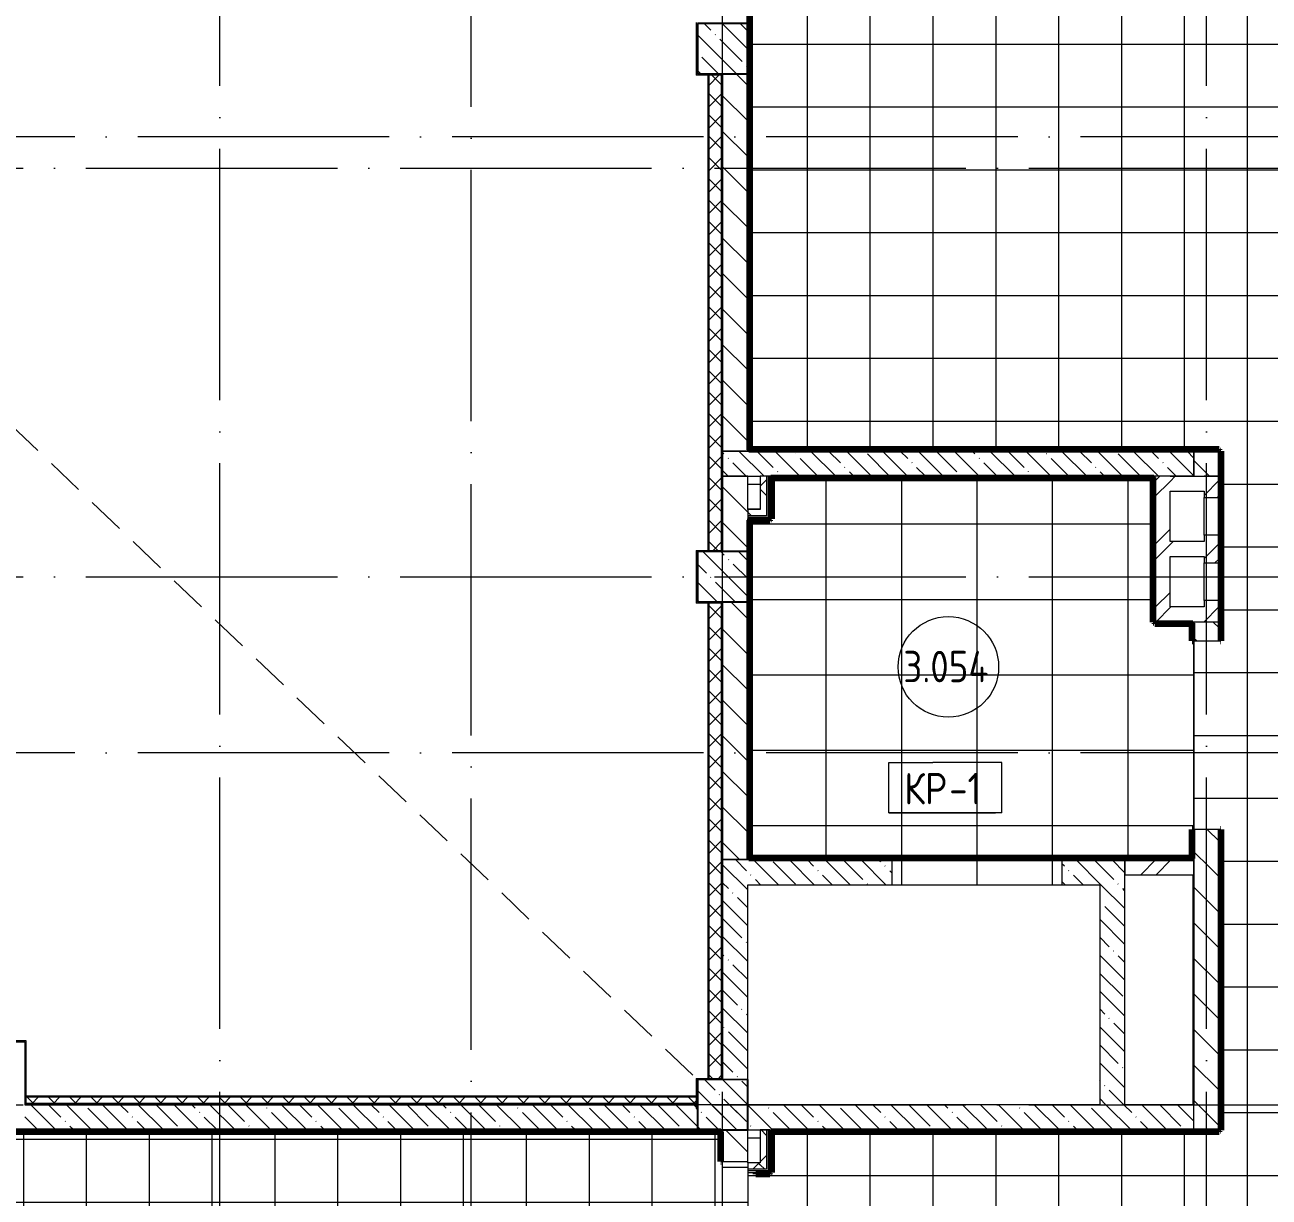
# Model space of a CAD drawing. Header units: millimetres. Extents: x 97 to 215964, y -4577 to 60645.
# Drawn here: x 189748 to 199646, y 27591 to 36915 of the extents above; entities that cross this region are included whole.
import ezdxf

# ---------------------------------------------------------------- set-up
doc = ezdxf.new("R2010")
doc.units = ezdxf.units.MM
doc.linetypes.add('ADSK_Линия сетки', pattern=[2500, 2000, -250, 0, -250])
doc.linetypes.add('ADSK_Снесено', pattern=[450, 300, -150])
for name, color, linetype, lineweight in [('A-AREA-____-IDEN', 2, 'Continuous', 20), ('A-DETL-DEMO-OTLN', 6, 'ADSK_Снесено', 9), ('A-FLOR-____-IDEN', 11, 'Continuous', 20), ('A-FLOR-____-OTLN', 192, 'Continuous', 9), ('A-FLOR-____-PATT', 8, 'Continuous', 9), ('A-GENM-____-MCUT', 13, 'Continuous', 9), ('A-GENM-____-OTLN', 13, 'Continuous', 9), ('A-WALL-____-MCUT', 113, 'Continuous', 9), ('A-WALL-____-PATT', 111, 'Continuous', 9), ('A-WALL-FNSH-MCUT', 113, 'Continuous', 9), ('I-WALL-____-OTLN', 2, 'Continuous', 9), ('S-COLS-____-MCUT', 52, 'Continuous', 9), ('S-COLS-____-OTLN', 52, 'Continuous', 9), ('S-GRID-____-OTLN', 1, 'Continuous', 9)]:
    doc.layers.add(name, color=color, linetype=linetype, lineweight=lineweight)
doc.styles.add('GOST Common', font='GOST_Common.ttf', dxfattribs={"width": 0.9, "height": 250})
pattern_1 = [(135, (0, 0), (-141.42136, -141.42136), [])]
pattern_2 = [(45, (0, 0), (-251.4472, 251.4472), []), (45, (0, 381), (-251.4472, 251.4472), [])]
pattern_3 = [(135, (0, 0), (-142.5612, -142.5612), []), (135, (142.56, 0), (-142.5612, -142.5612), [252.016, -50.403, 3.353, -47.05])]
pattern_4 = [(45, (0, 0), (-141.42136, 141.42136), []), (135, (0, 0), (-141.42136, -141.42136), [])]
pattern_5 = [(135, (58797.89, 0), (-84.85281, -84.85281), []), (225, (58797.89, 0), (84.85281, -84.85281), [])]

# ---------------------------------------------------------------- blocks, each defined once
blk = doc.blocks.new('BSC_Колонна _Прямоугольная - 400x400-V105-О_АИ_ПП_8_400_Целиком')
at = {"layer": 'S-COLS-____-OTLN', "lineweight": 5}
h = blk.add_hatch(dxfattribs=at)
h.set_pattern_fill('FP_116', color=256, style=0, pattern_type=2)
h.set_pattern_definition([(135, (-136499.98, -36725), (-142.5612, -142.5612), []), (135, (-136357.42, -36725), (-142.5612, -142.5612), [252.016, -50.403, 3.353, -47.05])])
h.paths.add_polyline_path([(-200, -200), (200, -200), (200, 200), (-200, 200)])
at = {"layer": 'S-COLS-____-MCUT', "color": 130, "lineweight": 25}
for p, q in [((200, 200), (-200, 200)), ((-200, 200), (-200, -200)), ((200, -200), (200, 200)), ((-200, -200), (200, -200))]:
    blk.add_line(p, q, dxfattribs=at)
blk = doc.blocks.new('BSC_Колонна _Прямоугольная - 400x400-V106-О_АИ_ПП_8_400_Целиком')
at = {"layer": 'S-COLS-____-OTLN', "lineweight": 5}
h = blk.add_hatch(dxfattribs=at)
h.set_pattern_fill('FP_117', color=256, style=0, pattern_type=2)
h.set_pattern_definition([(135, (-136499.98, -32525), (-142.5612, -142.5612), []), (135, (-136357.42, -32525), (-142.5612, -142.5612), [252.016, -50.403, 3.353, -47.05])])
h.paths.add_polyline_path([(200, -200), (200, 200), (-200, 200), (-200, -200), (73.6, -200)])
at = {"layer": 'S-COLS-____-MCUT', "color": 130, "lineweight": 25}
for p, q in [((200, 200), (-200, 200)), ((-200, 200), (-200, -200)), ((200, -200), (200, 200)), ((-200, -200), (200, -200))]:
    blk.add_line(p, q, dxfattribs=at)
blk = doc.blocks.new('ASML_АР_Отделка Люка - ВО Отделка люков_Грунтовка 0_Шпатлевка 0_Окраска 0_0-40365353-О_АИ_ПП_8_400_Целиком')
at = {"layer": 'A-GENM-____-MCUT', "color": 130, "lineweight": 25}
for p, q in [((150, 3), (-150, 3)), ((-150, 3), (-150, 0)), ((150, 0), (150, 3)), ((-150, 0), (150, 0))]:
    blk.add_line(p, q, dxfattribs=at)
blk = doc.blocks.new('0083_СОШ675_АР_R22_rvt-1-О_АИ_ПП_8_400_Целиком')
at = {"layer": 'A-WALL-____-PATT', "lineweight": 5}
h = blk.add_hatch(dxfattribs=at)
h.set_pattern_fill('FP_10', color=10, style=0, pattern_type=2)
h.set_pattern_definition(pattern_1)
h.paths.add_polyline_path([(136500, 33525), (136700, 33525), (136700, 36525), (136500, 36525)])
h.paths.add_polyline_path([(136500, 36925), (136700, 36925), (136700, 37555.2), (136500, 37555.2), (136500, 37252.1)])
h = blk.add_hatch(dxfattribs=at)
h.set_pattern_fill('FP_8', color=10, style=0, pattern_type=2)
h.set_pattern_definition(pattern_3)
h.paths.add_polyline_path([(139940, 33325), (140250, 33325), (140250, 33525), (136500, 33525), (136500, 33325), (139089.1, 33325)])
h = blk.add_hatch(dxfattribs=at)
h.set_pattern_fill('FP_10', color=10, style=0, pattern_type=2)
h.set_pattern_definition(pattern_1)
h.paths.add_polyline_path([(140346.9, 33325), (140450, 33325), (140450, 33525), (140250, 33525), (140250, 33325), (140330, 33325)])
h = blk.add_hatch(dxfattribs=at)
h.set_pattern_fill('FP_10', color=10, style=0, pattern_type=2)
h.set_pattern_definition(pattern_1)
h.paths.add_polyline_path([(136700, 30275), (136700, 32325), (136500, 32325), (136500, 30275)])
h.paths.add_polyline_path([(136573.6, 32725), (136700, 32725), (136700, 33325), (136500, 33325), (136500, 32725)])
h = blk.add_hatch(dxfattribs=at)
h.set_pattern_fill('FP_17', color=252, style=0, pattern_type=2)
h.set_pattern_definition(pattern_4)
h.paths.add_polyline_path([(136850, 33059.7), (136850, 33325), (136800, 33325), (136800, 33059.7)])
h = blk.add_hatch(dxfattribs=at)
h.set_pattern_fill('FP_7', color=10, style=0, pattern_type=2)
h.set_pattern_definition(pattern_2)
h.paths.add_polyline_path([(139940, 32285), (140060, 32285), (140060, 33325), (139940, 33325), (139940, 32366.9)])
h = blk.add_hatch(dxfattribs=at)
h.set_pattern_fill('FP_7', color=10, style=0, pattern_type=2)
h.set_pattern_definition(pattern_2)
h.paths.add_polyline_path([(140060, 33205), (140330, 33205), (140330, 33325), (140060, 33325)])
h = blk.add_hatch(dxfattribs=at)
h.set_pattern_fill('FP_7', color=10, style=0, pattern_type=2)
h.set_pattern_definition(pattern_2)
h.paths.add_polyline_path([(140447, 32285), (140450, 32285), (140450, 32335), (140330, 32335), (140330, 32285), (140346.9, 32285)])
h.paths.add_polyline_path([(140330, 32635), (140450, 32635), (140450, 32855), (140330, 32855), (140330, 32685)])
h.paths.add_polyline_path([(140450, 33155), (140450, 33325), (140330, 33325), (140330, 33155), (140447, 33155)])
h = blk.add_hatch(dxfattribs=at)
h.set_pattern_fill('FP_17', color=252, style=0, pattern_type=2)
h.set_pattern_definition(pattern_4)
h.paths.add_polyline_path([(136850, 33009.7), (136850, 33059.7), (136700, 33059.7), (136700, 33009.7)])
h = blk.add_hatch(dxfattribs=at)
h.set_pattern_fill('FP_7', color=10, style=0, pattern_type=2)
h.set_pattern_definition(pattern_2)
h.paths.add_polyline_path([(140330, 32685), (140330, 32805), (140060, 32805), (140060, 32685)])
h = blk.add_hatch(dxfattribs=at)
h.set_pattern_fill('FP_7', color=10, style=0, pattern_type=2)
h.set_pattern_definition(pattern_2)
h.paths.add_polyline_path([(140450, 32165), (140450, 32285), (139940, 32285), (139940, 32165), (140346.9, 32165)])
h = blk.add_hatch(dxfattribs=at)
h.set_pattern_fill('FP_10', color=10, style=0, pattern_type=2)
h.set_pattern_definition(pattern_1)
h.paths.add_polyline_path([(140450, 30215), (140450, 30515), (140250, 30515), (140250, 30215), (140346.9, 30215)])
h.paths.add_polyline_path([(140450, 32015), (140450, 32165), (140250, 32165), (140250, 32015), (140346.9, 32015)])
h = blk.add_hatch(dxfattribs=at)
h.set_pattern_fill('FP_8', color=10, style=0, pattern_type=2)
h.set_pattern_definition(pattern_3)
h.paths.add_polyline_path([(136700, 28525), (136700, 30275), (136500, 30275), (136500, 28525), (136573.6, 28525)])
h = blk.add_hatch(dxfattribs=at)
h.set_pattern_fill('FP_8', color=10, style=0, pattern_type=2)
h.set_pattern_definition(pattern_3)
h.paths.add_polyline_path([(139700, 30075), (139700, 30275), (139200, 30275), (139200, 30075), (139500, 30075)])
h.paths.add_polyline_path([(136700, 30075), (137850, 30075), (137850, 30275), (136700, 30275)])
h = blk.add_hatch(dxfattribs=at)
h.set_pattern_fill('FP_7', color=10, style=0, pattern_type=2)
h.set_pattern_definition(pattern_2)
h.paths.add_polyline_path([(140250, 30155), (140250, 30275), (139700, 30275), (139700, 30155)])
h = blk.add_hatch(dxfattribs=at)
h.set_pattern_fill('FP_10', color=10, style=0, pattern_type=2)
h.set_pattern_definition(pattern_1)
h.paths.add_polyline_path([(140250, 28125), (140450, 28125), (140450, 30215), (140250, 30215), (140250, 28325)])
h = blk.add_hatch(dxfattribs=at)
h.set_pattern_fill('FP_8', color=10, style=0, pattern_type=2)
h.set_pattern_definition(pattern_3)
h.paths.add_polyline_path([(139700, 28325), (139700, 30075), (139500, 30075), (139500, 28325)])
h = blk.add_hatch(dxfattribs=at)
h.set_pattern_fill('FP_8', color=10, style=0, pattern_type=2)
h.set_pattern_definition(pattern_3)
h.paths.add_polyline_path([(136295, 28125), (136295, 28325), (130950, 28325), (130950, 28125), (135315.8, 28125)])
h.paths.add_polyline_path([(130450, 28125), (130450, 28325), (124960, 28325), (124960, 28125), (130284.8, 28125)])
h = blk.add_hatch(dxfattribs=at)
h.set_pattern_fill('FP_8', color=10, style=0, pattern_type=2)
h.set_pattern_definition(pattern_3)
h.paths.add_polyline_path([(140250, 28125), (140250, 28325), (136295, 28325), (136295, 28125), (137831.4, 28125)])
h = blk.add_hatch(dxfattribs=at)
h.set_pattern_fill('FP_10', color=10, style=0, pattern_type=2)
h.set_pattern_definition(pattern_1)
h.paths.add_polyline_path([(136700, 18825), (136700, 19025), (136500, 19025), (136500, 18825), (136573.6, 18825)])
h.paths.add_polyline_path([(136700, 19425), (136700, 22425), (136500, 22425), (136500, 19425), (136573.6, 19425)])
h.paths.add_polyline_path([(136500, 22825), (136700, 22825), (136700, 23465), (136500, 23465)])
h.paths.add_polyline_path([(136700, 23665), (136700, 25675), (136500, 25675), (136500, 23665), (136573.6, 23665)])
h.paths.add_polyline_path([(136700, 27875), (136700, 28125), (136500, 28125), (136500, 27875), (136573.6, 27875)])
h = blk.add_hatch(dxfattribs=at)
h.set_pattern_fill('FP_17', color=252, style=0, pattern_type=2)
h.set_pattern_definition(pattern_4)
h.paths.add_polyline_path([(136850, 27812.5), (136850, 28125), (136800, 28125), (136800, 27812.5)])
h = blk.add_hatch(dxfattribs=at)
h.set_pattern_fill('FP_17', color=252, style=0, pattern_type=2)
h.set_pattern_definition(pattern_4)
h.paths.add_polyline_path([(136800, 27812.5), (136800, 27862.5), (136700, 27862.5), (136700, 27812.5)])
at = {"layer": 'S-COLS-____-OTLN', "lineweight": 5}
h = blk.add_hatch(dxfattribs=at)
h.set_pattern_fill('FP_8', color=256, style=0, pattern_type=2)
h.set_pattern_definition(pattern_3)
h.paths.add_polyline_path([(136573.6, 28125), (136700, 28125), (136700, 28525), (136300, 28525), (136300, 28125)])
at = {"layer": 'A-FLOR-____-OTLN', "color": 90}
for p, q in [((136700, 33262.5), (136800, 33262.5)), ((136800, 33062.5), (136700, 33062.5)), ((140240, 30155), (140240, 28325)), ((136700, 28062.5), (136800, 28062.5)), ((136700, 27862.5), (136700, 27875))]:
    blk.add_line(p, q, dxfattribs=at)
at = {"layer": 'A-WALL-____-MCUT', "color": 50, "lineweight": 13}
for p, q in [((136500, 36525), (136500, 33525)), ((136700, 33525), (136700, 36525)), ((136500, 33525), (136700, 33525)), ((140250, 33525), (136500, 33525)), ((136500, 33525), (136500, 33325)), ((140250, 33525), (140250, 33325)), ((140450, 33525), (140250, 33525)), ((140250, 33325), (140250, 33525)), ((140450, 33325), (140450, 33525)), ((136500, 33325), (136500, 32725)), ((136700, 33325), (136500, 33325)), ((136500, 33325), (136800, 33325)), ((136700, 33059.7), (136700, 33325)), ((136800, 33325), (136800, 33059.7)), ((136862.5, 33325), (136850, 33325)), ((136850, 33325), (136850, 33059.7)), ((136875, 33325), (136862.5, 33325)), ((136875, 33325), (139940, 33325)), ((139940, 33325), (139940, 32285)), ((140450, 33155), (140450, 33325)), ((140060, 33205), (140330, 33205)), ((140060, 32805), (140060, 33205)), ((140330, 33205), (140330, 33155)), ((136800, 33059.7), (136700, 33059.7)), ((136850, 33059.7), (136850, 33009.7)), ((140330, 33155), (140447, 33155)), ((136850, 33009.7), (136700, 33009.7)), ((136700, 33009.7), (136700, 32997.2)), ((136700, 32997.2), (136700, 32984.7)), ((136700, 32725), (136700, 32984.7)), ((140330, 32805), (140060, 32805)), ((140330, 32855), (140330, 32805)), ((140447, 32855), (140330, 32855)), ((140450, 32635), (140450, 32855)), ((140060, 32685), (140330, 32685)), ((140060, 32285), (140060, 32685)), ((140330, 32685), (140330, 32635)), ((140330, 32635), (140447, 32635)), ((136500, 32325), (136500, 30275)), ((136700, 30275), (136700, 32325)), ((139940, 32285), (139940, 32165)), ((140330, 32285), (140060, 32285)), ((140330, 32335), (140330, 32285)), ((140447, 32335), (140330, 32335)), ((140450, 32285), (140450, 32335)), ((140450, 32165), (140450, 32285)), ((139940, 32165), (140250, 32165)), ((140250, 32165), (140250, 32015)), ((140450, 32015), (140450, 32165)), ((140250, 32015), (140450, 32015)), ((140250, 30515), (140250, 30215)), ((140450, 30515), (140250, 30515)), ((140450, 30215), (140450, 30515)), ((136500, 30275), (136700, 30275)), ((136700, 30275), (136500, 30275)), ((136500, 30275), (136500, 28525)), ((137850, 30275), (136700, 30275)), ((137850, 30075), (137850, 30275)), ((139700, 30275), (139200, 30275)), ((139200, 30275), (139200, 30075)), ((140250, 30275), (139700, 30275)), ((139700, 30275), (139700, 30155)), ((139700, 30075), (139700, 30275)), ((140250, 30155), (140250, 30275)), ((140250, 30215), (140250, 28325)), ((140450, 28125), (140450, 30215)), ((139700, 30155), (140250, 30155)), ((136700, 30075), (137850, 30075)), ((136700, 28525), (136700, 30075)), ((139200, 30075), (139500, 30075)), ((139500, 30075), (139500, 28325)), ((139700, 28325), (139700, 30075)), ((136295, 28325), (130950, 28325)), ((139500, 28325), (136295, 28325)), ((140250, 28325), (139700, 28325)), ((130950, 28125), (136295, 28125)), ((136295, 28125), (140250, 28125)), ((136700, 28125), (136500, 28125)), ((136500, 28125), (136500, 27875)), ((136700, 27875), (136700, 28125)), ((136850, 28125), (136800, 28125)), ((136800, 28125), (136800, 27862.5)), ((136850, 28125), (136850, 27812.5)), ((140250, 28125), (140450, 28125)), ((136500, 27875), (136700, 27875)), ((136800, 27862.5), (136700, 27862.5)), ((136700, 27862.5), (136700, 27812.5)), ((136800, 27812.5), (136700, 27812.5)), ((136850, 27812.5), (136800, 27812.5))]:
    blk.add_line(p, q, dxfattribs=at)
at = {"layer": 'A-WALL-____-MCUT', "color": 10, "lineweight": 5}
for p, q in [((136850, 33325), (136800, 33325)), ((136862.5, 33325), (136862.5, 33059.7)), ((140060, 33325), (139940, 33325)), ((140060, 33325), (140250, 33325)), ((140250, 33325), (140060, 33325)), ((140250, 33325), (140330, 33325)), ((140330, 33325), (140450, 33325)), ((140450, 33325), (140330, 33325)), ((136700, 33059.7), (136700, 33009.7)), ((136862.5, 33059.7), (136862.5, 33009.7)), ((136862.5, 32997.2), (136700, 32997.2)), ((136862.5, 33009.7), (136862.5, 32997.2)), ((140450, 32165), (140250, 32165)), ((136500, 28525), (136700, 28525)), ((140250, 28125), (140250, 28325)), ((136862.5, 28125), (136862.5, 27800)), ((136800, 27800), (136700, 27800)), ((136850, 27800), (136800, 27800)), ((136862.5, 27800), (136850, 27800))]:
    blk.add_line(p, q, dxfattribs=at)
at = {"layer": 'A-WALL-FNSH-MCUT', "color": 90}
for p, q in [((136875, 33059.7), (136875, 33325)), ((136875, 33009.7), (136875, 33059.7)), ((136700, 32984.7), (136875, 32984.7)), ((136875, 32997.2), (136875, 33009.7)), ((136875, 32984.7), (136875, 32997.2)), ((136862.5, 28125), (136850, 28125)), ((136875, 28125), (136862.5, 28125)), ((136875, 27787.5), (136875, 28125)), ((136700, 27812.5), (136700, 27800)), ((136700, 27800), (136700, 27787.5)), ((136700, 27787.5), (136800, 27787.5)), ((136800, 27787.5), (136850, 27787.5)), ((136850, 27787.5), (136862.5, 27787.5)), ((136862.5, 27787.5), (136875, 27787.5))]:
    blk.add_line(p, q, dxfattribs=at)
at = {"layer": 'I-WALL-____-OTLN', "color": 90}
for p, q in [((140330, 32855), (140330, 33155)), ((140330, 32335), (140330, 32635))]:
    blk.add_line(p, q, dxfattribs=at)
at = {"layer": 'S-COLS-____-MCUT', "color": 130, "lineweight": 25}
for p, q in [((136500, 28525), (136300, 28525)), ((136300, 28525), (136300, 28125)), ((136700, 28125), (136700, 28525)), ((136300, 28125), (136700, 28125))]:
    blk.add_line(p, q, dxfattribs=at)
at = {"layer": 'S-COLS-____-OTLN', "color": 90}
blk.add_line((136700, 28525), (136500, 28525), dxfattribs=at)
at = {"layer": 'A-GENM-____-OTLN', "color": 90, "lineweight": 9, "rotation": 270}
for p in [(140447, 33005), (140447, 32485)]:
    blk.add_blockref('ASML_АР_Отделка Люка - ВО Отделка люков_Грунтовка 0_Шпатлевка 0_Окраска 0_0-40365353-О_АИ_ПП_8_400_Целиком', p, dxfattribs=at)
at = {"layer": 'S-COLS-____-OTLN', "color": 90, "lineweight": 9}
for name, p in [('BSC_Колонна _Прямоугольная - 400x400-V105-О_АИ_ПП_8_400_Целиком', (136500, 36725)), ('BSC_Колонна _Прямоугольная - 400x400-V106-О_АИ_ПП_8_400_Целиком', (136500, 32525))]:
    blk.add_blockref(name, p, dxfattribs=at)
blk = doc.blocks.new('ADSK_Марка_Перекрытие - Типоразмер_ADSK_Марка-158127-О_АИ_ПП_8_400_Целиком')
at = {"layer": 'A-FLOR-____-IDEN'}
for p, q in [((-4.5, 4), (-1, 4)), ((-4.5, 0), (-4.5, 4)), ((4.5, 4), (-1, 4)), ((4.5, 0), (4.5, 4)), ((4.5, 0), (-4.5, 0)), ((-4.5, 0), (4, 0))]:
    blk.add_line(p, q, dxfattribs=at)
blk = doc.blocks.new('ADSK_Марка_Помещение_ОдноЗначение - Номер-159740-О_АИ_ПП_8_400_Целиком')
at = {"layer": 'A-AREA-____-IDEN'}
blk.add_circle((0, 0), 4, dxfattribs=at)

msp = doc.modelspace()

# ---------------------------------------------------------------- hatches: boundary and pattern name
at = {"layer": 'A-FLOR-____-PATT'}
h = msp.add_hatch(dxfattribs=at)
h.set_pattern_fill('FP_206', color=256, style=0, pattern_type=2)
h.set_pattern_definition([(270, (201472.87, 27262.5), (500, 3e-14), []), (0, (201472.87, 27262.5), (0, 500), [])])
h.paths.add_polyline_path([(197924.802038, 37392.628452), (197923.387824, 37392.628452), (197924.667312, 37391.10716)])
h.paths.add_polyline_path([(197788.192734, 37236.941352), (197788.011005, 37237.629401), (197788.011005, 37236.947612)])
h.paths.add_polyline_path([(197767.887824, 37235.622618), (197772.974177, 37236.445886), (197767.024761, 37236.184575)])
h.paths.add_polyline_path([(197611.611796, 37385.366863), (197611.387824, 37392.628452), (197610.973611, 37392.628452), (197611.193323, 37390.128452)])
h.paths.add_polyline_path([(199410.387824, 13382.982684), (199410.387824, 13381.56847), (199412.887824, 13382.761283)])
h.paths.add_polyline_path([(199566.074924, 13246.37338), (199565.386875, 13246.191651), (199565.918382, 13241.828751)])
h.paths.add_polyline_path([(199417.649412, 13069.792442), (199420.195401, 13069.193404), (199415.100951, 13069.56847)])
h.paths.add_polyline_path([(200402.52062, 12800), (203832.865903, 12800.657374), (203832.865903, 18345), (203847.865903, 18345), (203847.865903, 20845), (203832.865903, 20845), (203832.865903, 27299.999414), (203847.865903, 27299.999414), (203847.700658, 29799.999414), (203832.865903, 29799.999414), (203832.865903, 36649.999414), (203847.865903, 36649.999414), (203847.865903, 39149.999414), (203832.865903, 39149.999414), (203832.865903, 42694.998706), (203847.865903, 42694.998706), (203847.865903, 43944.998706), (203832.865903, 43944.998706), (203832.865903, 45324.968424), (199262.887824, 45324.968424), (199262.887824, 39459.99902), (199247.865903, 39459.99902), (199247.887824, 38359.99902), (199262.887824, 38359.99902), (199262.887824, 37555.15091), (199257.887824, 37555.15091), (199257.887824, 37545.151496), (199247.887824, 37545.151496), (199247.865903, 37540.151496), (198019.022324, 37540.151496), (198019.022324, 37535.151496), (197925.387824, 37535.151496), (197924.762891, 37382.820875), (197918.31036, 37348.891829), (197916.481042, 37342.038512), (197911.046857, 37328.878452), (197903.767744, 37314.878452), (197895.349741, 37300.680243), (197890.198852, 37294.711504), (197884.02089, 37286.885628), (197876.471608, 37279.64838), (197869.791653, 37273.155406), (197860.792223, 37266.447853), (197853.6891, 37261.142265), (197843.584632, 37255.440693), (197833.330333, 37249.835547), (197823.933711, 37245.623996), (197823.117216, 37246.310615), (197798.072595, 37238.660313), (197777.949415, 37236.03967), (197757.717507, 37236.044177), (197734.74592, 37239.269516), (197712.398771, 37245.409992), (197697.092052, 37252.610278), (197673.981369, 37266.522558), (197665.983996, 37274.081281), (197645.576797, 37293.809186), (197639.398835, 37303.564741), (197626.901043, 37324.254361), (197614.544651, 37362.443681), (197611.727947, 37378.612398), (197610.387824, 37508.454365), (197610.387824, 37535.151496), (197516.753324, 37535.151496), (197516.753324, 37540.151496), (195512.887824, 37540.151496), (195512.887824, 33539.968424), (199247.887824, 33539.968424), (199247.887824, 33534.968424), (199257.887824, 33534.968424), (199257.887824, 33524.968424), (199262.887824, 33524.967838), (199262.887824, 32015.000398), (199047.865903, 32015.000398), (199047.887824, 30515.000398), (199262.887824, 30513.97172), (199262.887824, 28124.296143), (199257.887824, 28124.296143), (199257.887824, 28114.296143), (199247.887824, 28114.296143), (199247.865903, 28109.296143), (195687.865903, 28109.296143), (195687.865903, 27787.500586), (195682.865903, 27787.500586), (195682.865903, 27777.500586), (195672.865903, 27777.500586), (195672.399768, 27772.500586), (195562.888824, 27772.500586), (195562.888824, 27787.5), (195497.866903, 27787.5), (195497.887824, 25674.999986), (195512.888824, 25674.999986), (195512.888824, 25640.000161), (199257.887824, 25640.000161), (199257.887824, 25625.000161), (199262.887824, 25624.986828), (199262.887824, 24992.999575), (199247.865903, 24992.999575), (199247.887824, 23892.999575), (199262.887824, 23892.999575), (199262.887824, 23215.119334), (199247.865903, 23215.119334), (199247.865903, 23154.166194), (199047.865903, 23154.166194), (199047.865903, 22229.166194), (199247.865903, 22229.166194), (199247.887824, 22115.119334), (199262.887824, 22115.119334), (199262.887824, 21113.999393), (199247.865903, 21113.999393), (199247.887824, 20013.999393), (199262.887824, 20013.999393), (199262.887824, 18423.996862), (199247.865903, 18423.996862), (199247.887824, 17323.996862), (199262.887824, 17323.996862), (199262.887824, 13477.20297), (199267.887824, 13477.20297), (199267.887824, 13383.56847), (199420.195401, 13382.943537), (199454.124447, 13376.491006), (199460.977764, 13374.661688), (199474.137824, 13369.227503), (199488.137824, 13361.948389), (199502.336033, 13353.530387), (199508.304772, 13348.379498), (199516.130648, 13342.201536), (199523.367896, 13334.652254), (199529.86087, 13327.972298), (199536.568423, 13318.972869), (199541.874011, 13311.869746), (199547.575582, 13301.765278), (199553.180729, 13291.510979), (199557.39228, 13282.114357), (199556.435004, 13282.114357), (199564.355962, 13256.253241), (199566.972099, 13236.238787), (199566.972099, 13215.898153), (199563.919042, 13193.695589), (199557.606284, 13170.579417), (199550.405998, 13155.272698), (199536.493717, 13132.162015), (199528.934995, 13124.164642), (199509.207089, 13103.757443), (199499.451535, 13097.579481), (199478.761915, 13085.081689), (199440.572595, 13072.725297), (199424.403878, 13069.908593), (199410.387824, 13068.56847), (199267.887824, 13068.56847), (199267.887824, 12974.93397), (199262.887824, 12974.93397), (199262.887824, 12800)])
h.paths.add_polyline_path([(199450.806364, 13111.353879), (199471.632785, 13120.555472), (199480.003322, 13126.396256), (199477.961369, 13126.223599), (199451.866281, 13111.941688)])
h.paths.add_polyline_path([(199381.420424, 13109.302634), (199378.950723, 13110.802007), (199381.182491, 13109.378018)])
h.paths.add_polyline_path([(199449.969864, 13111.941688), (199477.480571, 13124.725245), (199458.332911, 13114.340559), (199450.634186, 13112.133905)])
h.paths.add_polyline_path([(199326.267244, 13139.447889), (199322.442737, 13144.818223), (199324.836966, 13141.311863)])
h.paths.add_polyline_path([(199316.241162, 13153.470636), (199319.894284, 13147.753292), (199316.672604, 13152.828382)])
h.paths.add_polyline_path([(199304.159371, 13173.403647), (199303.022228, 13177.075399), (199304.061877, 13173.642867)])
h.paths.add_polyline_path([(199524.462517, 13180.387444), (199528.606115, 13193.187148), (199525.246971, 13182.864978), (199524.537222, 13180.623383)])
h.paths.add_polyline_path([(199561.991207, 13187.86265), (199564.321966, 13195.883699), (199563.045551, 13192.671369), (199562.617292, 13190.718139)])
h.paths.add_polyline_path([(199560.245341, 13181.557037), (199561.991207, 13187.86265), (199560.570982, 13185.59508)])
h.paths.add_polyline_path([(199430.519365, 13195.574533), (199428.95827, 13195.574533), (199430.314162, 13195.52916)])
h.paths.add_polyline_path([(199412.887824, 13190.503663), (199430.519365, 13193.999847), (199416.47194, 13191.247251)])
h.paths.add_polyline_path([(199383.449713, 13205.62177), (199382.75014, 13208.66847), (199382.75014, 13207.11843)])
h.paths.add_polyline_path([(199442.325936, 13246.51517), (199443.025508, 13243.46847), (199443.025508, 13245.01851)])
h.paths.add_polyline_path([(199444.75148, 13244.46496), (199431.284315, 13256.42956), (199439.093423, 13249.837312), (199443.887824, 13245.194974)])
h.paths.add_polyline_path([(199437.923755, 13201.032539), (199446.158209, 13212.921963), (199448.201287, 13224.1522), (199447.481747, 13234.275465), (199447.481747, 13229.833749), (199447.01629, 13218.167755), (199443.887824, 13210.020574), (199437.967351, 13201.11595)])
h.paths.add_polyline_path([(199531.144628, 13201.745631), (199533.665905, 13212.989197), (199531.213738, 13202.061308)])
h.paths.add_polyline_path([(199387.105114, 13249.675605), (199396.817379, 13256.562407), (199393.707276, 13255.253673), (199387.296508, 13249.837312)])
h.paths.add_polyline_path([(199381.024168, 13207.67198), (199378.087824, 13226.06847), (199379.791835, 13238.206915), (199381.887824, 13242.116366), (199378.403928, 13234.686091), (199377.574361, 13227.98474), (199378.293901, 13217.861476), (199380.75716, 13208.66847)])
h.paths.add_polyline_path([(199566.711214, 13225.02036), (199567.199526, 13227.267866), (199566.57039, 13231.154823), (199566.57039, 13225.199617)])
h.paths.add_polyline_path([(199412.887824, 13261.633277), (199395.256284, 13258.137094), (199409.303709, 13260.889689)])
h.paths.add_polyline_path([(199430.688771, 13256.855398), (199418.372039, 13260.896054), (199422.467351, 13260.06226), (199430.590381, 13256.888188)])
h.paths.add_polyline_path([(199528.739274, 13258.330232), (199525.461267, 13269.363967), (199528.154288, 13259.965212), (199528.606115, 13258.702398)])
h.paths.add_polyline_path([(199501.481597, 13309.045593), (199500.938682, 13310.825077), (199500.517879, 13310.825077)])
h.paths.add_polyline_path([(199311.756937, 13292.034135), (199314.820301, 13295.283593), (199312.347152, 13292.823258)])
h.paths.add_polyline_path([(199340.009979, 13321.796052), (199361.195154, 13332.698369), (199373.449204, 13340.195252), (199354.142864, 13331.581468), (199345.772326, 13325.740684), (199340.954564, 13322.442671)])
h.paths.add_polyline_path([(199342.353594, 13323.150509), (199356.458804, 13332.156582), (199371.840592, 13339.047949), (199371.840592, 13338.174885), (199343.123656, 13323.542876)])
h.paths.add_polyline_path([(199480.003322, 13326.513911), (199462.801865, 13335.934066), (199472.478543, 13330.451214), (199478.541386, 13326.885001)])
h.paths.add_polyline_path([(199467.190833, 13333.996392), (199466.695959, 13335.239104), (199466.751657, 13334.283196)])
h.paths.add_polyline_path([(199451.731204, 13340.497378), (199449.72818, 13340.421172), (199450.634186, 13340.732142)])
h.paths.add_polyline_path([(199436.330641, 13343.923467), (199436.330641, 13344.504488), (199433.573646, 13344.394384)])
h.paths.add_polyline_path([(199427.652442, 13345.405773), (199427.435108, 13346.06847), (199424.291558, 13345.96593)])
h.paths.add_polyline_path([(195497.865903, 36525), (195497.887824, 36525), (195497.865903, 36925)])
h.paths.add_polyline_path([(197727.414434, 37240.911966), (197729.682004, 37241.025069), (197727.414434, 37242.445294), (197724.123516, 37242.426986), (197727.226166, 37240.998637)])
h.paths.add_polyline_path([(197800.149586, 37274.277002), (197811.183321, 37277.555008), (197801.784566, 37274.861988)])
h.paths.add_polyline_path([(197701.922159, 37288.997564), (197698.672701, 37292.060928), (197701.133036, 37289.58778)])
h.paths.add_polyline_path([(197672.160243, 37317.250606), (197661.257926, 37338.435781), (197653.761042, 37350.689832), (197662.374827, 37331.383491), (197668.215611, 37323.012953), (197671.513624, 37318.195192)])
h.paths.add_polyline_path([(197670.805785, 37319.594221), (197661.799712, 37333.699432), (197654.908345, 37349.081219), (197655.781409, 37349.081219), (197670.413419, 37320.364283)])
h.paths.add_polyline_path([(197868.333266, 37323.012953), (197877.753421, 37340.214411), (197872.270568, 37330.537733), (197868.704355, 37324.47489)])
h.paths.add_polyline_path([(197875.815746, 37335.825443), (197877.058458, 37336.320317), (197876.10255, 37336.264618)])
h.paths.add_polyline_path([(197882.316732, 37351.285072), (197882.240526, 37353.288096), (197882.551496, 37352.38209)])
h.paths.add_polyline_path([(197788.334524, 37360.69034), (197785.287824, 37359.990768), (197788.116333, 37360.588353)])
h.paths.add_polyline_path([(197786.284315, 37358.264796), (197798.248914, 37371.731961), (197791.656666, 37363.922853), (197787.743206, 37359.990768)])
h.paths.add_polyline_path([(197744.280689, 37364.345741), (197737.359906, 37374.184824), (197738.702621, 37370.947903), (197744.118982, 37364.537136)])
h.paths.add_polyline_path([(197767.887824, 37354.745144), (197777.658923, 37355.953629), (197771.653103, 37355.534529), (197759.987109, 37355.999985), (197751.839928, 37359.128452), (197759.270203, 37355.644556), (197765.971555, 37354.814989), (197767.073775, 37354.774815)])
h.paths.add_polyline_path([(197803.452631, 37390.128452), (197802.697279, 37390.163738), (197802.709043, 37393.712567)])
h.paths.add_polyline_path([(197798.381761, 37407.759992), (197798.381761, 37406.198897), (197798.432959, 37407.528452)])
h.paths.add_polyline_path([(197798.674752, 37372.327505), (197802.715408, 37384.644237), (197802.955413, 37393.827267), (197799.956448, 37407.759992), (197802.685246, 37393.827267), (197801.881614, 37380.548925), (197798.808374, 37372.728452)])
h.paths.add_polyline_path([(197747.441124, 37419.566563), (197750.487824, 37420.266136), (197748.617667, 37420.116506)])
h.paths.add_polyline_path([(197882.602415, 37428.046992), (197873.400822, 37448.873412), (197867.560038, 37457.24395), (197867.732696, 37455.201996), (197882.014606, 37429.106908)])
h.paths.add_polyline_path([(197792.923755, 37415.164383), (197781.034332, 37423.398836), (197769.804094, 37425.441915), (197759.68083, 37424.722375), (197764.122545, 37424.722375), (197775.788539, 37424.256918), (197783.93572, 37421.128452), (197792.840344, 37415.207978)])
h.paths.add_polyline_path([(197651.121988, 37421.595852), (197652.621361, 37424.065553), (197651.197372, 37421.833785)])
h.paths.add_polyline_path([(197882.014606, 37427.210491), (197869.231049, 37454.721199), (197879.615736, 37435.573539), (197881.77257, 37428.046992)])
h.paths.add_polyline_path([(197681.267244, 37476.749032), (197686.637577, 37480.573539), (197683.131217, 37478.179309)])
h.paths.add_polyline_path([(197695.28999, 37486.775114), (197689.572646, 37483.121992), (197694.647736, 37486.343672)])
h.paths.add_polyline_path([(197715.223001, 37498.856905), (197718.894753, 37499.994048), (197715.462221, 37498.954399)])
h.paths.add_polyline_path([(197813.568851, 37501.703145), (197802.871404, 37505.394915), (197811.091317, 37502.487599), (197813.332911, 37501.77785)])
h.paths.add_polyline_path([(197792.210663, 37508.385255), (197780.863589, 37510.92016), (197791.894987, 37508.454365)])
h = msp.add_hatch(dxfattribs=at)
h.set_pattern_fill('FP_166', color=256, style=0, pattern_type=2)
h.set_pattern_definition([(90, (197322.9, 31745), (-600, 4e-14), []), (180, (197322.9, 31745), (-7e-14, -600), [])])
h.paths.add_polyline_path([(197997.887824, 30075.005042), (197997.860436, 30275.000984), (196647.887824, 30275.000398), (196647.887824, 30075.005042)])
h.paths.add_polyline_path([(196734.142839, 30290.000984), (199032.887824, 30290.000984), (199032.887824, 30515.000398), (199047.887824, 30515.000398), (199047.887824, 32015.000398), (199032.887824, 32015.000398), (199032.887824, 32149.967838), (198737.887824, 32149.967838), (198737.887824, 32154.967838), (198727.887824, 32155.924954), (198727.887824, 32164.967838), (198722.887824, 32165.708746), (198722.887824, 33309.968424), (195687.887825, 33309.968424), (195687.887825, 32984.729234), (195682.887825, 32984.729234), (195682.887825, 32974.729234), (195672.887825, 32974.729234), (195672.887825, 32969.729234), (195512.887824, 32969.729234), (195512.887824, 30290.000984), (196664.470965, 30290.000984)])
h = msp.add_hatch(dxfattribs=at)
h.set_pattern_fill('FP_189', color=256, style=0, pattern_type=2)
h.set_pattern_definition([(0, (186737.87, 25050), (0, 500), []), (90, (186737.87, 25050), (-500, 3e-14), [])])
h.paths.add_polyline_path([(191077.865903, 21974.999414), (191077.865903, 22830), (191087.865903, 22830), (191087.865903, 22835), (191097.865903, 22835), (191097.865903, 22840), (193867.865903, 22840), (193867.865903, 22825), (195067.865903, 22825), (195067.865903, 22840), (195282.888824, 22840), (195282.888824, 23539.977542), (195272.888824, 23539.977542), (195272.888824, 23629.977542), (195152.772636, 23629.977542), (195095.596921, 23635.986952), (195038.645854, 23655.065554), (194991.131691, 23682.497869), (194948.407809, 23720.966625), (194914.61565, 23767.477542), (194891.232094, 23819.997869), (194879.279115, 23876.232215), (194879.279115, 23933.72287), (194891.232094, 23989.957216), (194916.63922, 24045.262748), (194948.407809, 24088.988459), (194991.131691, 24127.457216), (195040.920059, 24156.202543), (195095.596921, 24173.968132), (195152.772636, 24179.977542), (195272.888824, 24179.977542), (195272.888824, 24279.977542), (195282.888824, 24279.977542), (195282.888824, 25674.999986), (195297.866903, 25675.005217), (195297.866903, 25724.999986), (195497.866903, 25724.999986), (195497.866903, 27824.999986), (195297.866903, 27824.999986), (195297.866903, 27874.999986), (195282.888824, 27874.999986), (195282.888824, 28110.000984), (183837.887824, 28110.000984), (183837.887824, 27850), (183832.887824, 27850), (183832.887824, 27840), (183822.887824, 27840), (183822.887824, 27835), (183172.887824, 27835), (183172.887824, 27840), (183162.887824, 27840), (183162.887824, 27850), (183157.887824, 27850), (183157.887824, 28110.000398), (177977.865903, 28110.000398), (177977.865903, 21974.999414), (189082.681831, 21974.999414)])
h.paths.add_polyline_path([(184247.865903, 22409.999414), (183847.865903, 22409.999414), (183847.865903, 22414.999414), (183837.865903, 22414.999414), (183837.865903, 22424.999414), (183832.865903, 22424.999414), (183832.865903, 22824.999414), (183837.865903, 22824.999414), (183837.865903, 22834.999414), (183847.865903, 22834.999414), (183847.865903, 22839.999414), (184247.865903, 22839.999414), (184247.865903, 22834.999414), (184257.865903, 22834.999414), (184257.865903, 22824.999414), (184262.865903, 22824.999414), (184262.865903, 22424.999414), (184257.865903, 22424.341039), (184257.865903, 22414.999414), (184247.865903, 22414.999414)])
h.paths.add_polyline_path([(179797.865903, 22409.999414), (179797.865903, 22414.999414), (179787.865903, 22414.999414), (179787.865903, 22424.999414), (179782.865903, 22424.999414), (179782.865903, 22824.999414), (179787.865903, 22824.999414), (179787.865903, 22834.999414), (179797.865903, 22834.999414), (179797.865903, 22839.999414), (180197.865903, 22839.999414), (180197.865903, 22834.999414), (180207.865903, 22834.999414), (180207.865903, 22824.999414), (180212.865903, 22824.999414), (180212.865903, 22424.999414), (180207.865903, 22424.999414), (180207.865903, 22414.999414), (180197.865903, 22414.999414), (180197.865903, 22409.999414), (180123.844712, 22409.999414)])
h.paths.add_polyline_path([(195105.942509, 23912.04861), (195107.943007, 23913.637796), (195109.824794, 23913.179861)])
h.paths.add_polyline_path([(195117.772636, 23884.977542), (195122.949017, 23885.659026), (195131.158515, 23890.25511), (195133.542518, 23892.956727), (195135.093144, 23894.977542), (195114.824794, 23895.318284), (195109.824794, 23897.046814), (195105.942509, 23897.906474), (195103.433822, 23902.457662), (195103.442509, 23907.565733), (195105.942509, 23912.04861), (195121.904362, 23914.977542), (195135.093144, 23914.977542), (195128.945238, 23921.398281), (195127.772636, 23922.29805), (195122.949017, 23924.296059), (195115.690597, 23924.703436), (195112.596255, 23924.296059), (195104.386757, 23919.699974), (195102.002754, 23916.998357), (195099.830807, 23913.477542), (195098.351897, 23909.377466), (195098.351897, 23900.577618), (195099.830807, 23896.477542), (195102.002754, 23892.956727), (195106.600034, 23888.556803), (195107.772636, 23887.657034), (195115.690597, 23885.251648)])
h.paths.add_polyline_path([(195107.943007, 23896.317288), (195105.942509, 23897.906474), (195111.654922, 23895.778443)])
at = {"layer": 'A-WALL-____-PATT'}
for points in [[(195507.887824, 33534.968424), (195507.887824, 37545.151496), (195497.887824, 37545.151496), (195497.887824, 33534.968424)], [(195097.865903, 36525.000586), (195097.865903, 36925), (195087.865903, 36925), (195087.865903, 36525.000586)], [(195287.888824, 36515.000586), (195297.888824, 36515.000586), (195297.882377, 36525), (195087.865903, 36525), (195087.865903, 36515.000586), (195187.888824, 36515.000586)], [(199247.887824, 33524.968424), (199257.887824, 33524.968424), (199257.887824, 33534.968424), (195497.887824, 33534.968424), (195497.887824, 33524.968424), (199144.760755, 33524.968424)], [(199257.887824, 32209.968424), (199257.887824, 33524.968424), (199247.887824, 33524.968424), (199247.887824, 32209.968424)], [(198737.887824, 33314.968424), (198737.887824, 33324.968424), (195672.887825, 33324.968424), (195672.887825, 33314.968424), (198727.887824, 33314.968424)], [(195682.887825, 32984.729234), (195682.887825, 33314.968424), (195672.887825, 33314.968424), (195672.887825, 32984.729234)], [(198737.887824, 32164.967838), (198737.887824, 33314.968424), (198727.887824, 33314.968424), (198727.887824, 32164.967838)], [(195497.887824, 30275.000984), (195507.887824, 30275.000984), (195507.887824, 32984.729234), (195497.887824, 32984.729234), (195497.887824, 31389.870888)], [(195507.887824, 32974.729234), (195682.887825, 32974.729234), (195682.887825, 32984.729234), (195507.887824, 32984.729234)], [(195087.865903, 32725.000586), (195297.888824, 32725.000586), (195297.888824, 32735.000586), (195087.865903, 32735.000586)], [(195097.865903, 32325.000586), (195097.865903, 32725), (195087.865903, 32725), (195087.865903, 32325.000586)], [(195179.888824, 32315.000586), (195238.888824, 32315.000586), (195238.885835, 32325), (195087.865903, 32325), (195087.865903, 32315.000586), (195097.865903, 32315.000586)], [(199037.887824, 32154.967838), (199037.887824, 32164.967838), (198727.887824, 32164.967838), (198727.887824, 32154.967838)], [(199257.887824, 28114.296143), (199257.887824, 30314.296143), (199247.887824, 30314.296143), (199247.887824, 28114.296143)], [(199047.887824, 30275.000984), (199047.887824, 30285.000984), (195507.887824, 30285.000984), (195507.887824, 30275.000984), (196629.241024, 30275.000984)], [(189247.865903, 28825.00157), (189747.887824, 28825.00157), (189747.887824, 28835.00157), (189237.865903, 28835.00157), (189237.865903, 28825.00157)], [(189747.887824, 28325.03256), (189757.887824, 28325.03256), (189757.887824, 28835.00157), (189747.887824, 28835.00157), (189747.887824, 28825.00157)], [(195097.865903, 28294.999812), (195097.865903, 28535.000586), (195087.865903, 28535.000586), (195087.865903, 28294.999812)], [(195097.865903, 28525.000586), (195238.888824, 28525.000586), (195238.888824, 28535.000586), (195097.865903, 28535.000586)], [(195287.888824, 28115.000984), (195297.888824, 28115.000984), (195297.888824, 28125.000984), (183832.887824, 28125.000984), (183832.887824, 28115.000984), (194113.721293, 28115.000984)], [(199247.887824, 28114.296143), (199247.887824, 28124.296143), (195672.865903, 28124.296143), (195672.865903, 28114.296143), (199144.760755, 28114.296143)], [(195682.865903, 27777.500586), (195682.865903, 28114.296143), (195672.865903, 28114.296143), (195672.865903, 27777.500586)], [(195672.865903, 27777.500586), (195672.865903, 27787.500586), (195562.888824, 27787.500586), (195562.888824, 27777.500586)]]:
    msp.add_hatch(color=7, dxfattribs=at).paths.add_polyline_path(points)
at = {"layer": 'A-WALL-____-PATT', "lineweight": 5}
for points in [[(195179.888824, 32735.000586), (195187.888824, 32735.000586), (195187.888824, 36515.000586), (195179.888824, 36515.000586), (195179.888824, 33343.932581)], [(195187.888824, 28535.000586), (195187.888824, 32315.000586), (195179.888824, 32315.000586), (195179.888824, 28535.000586)], [(195087.865903, 28385.03256), (195087.865903, 28393.03256), (189757.887824, 28393.03256), (189757.887824, 28385.03256), (194113.721293, 28385.03256)]]:
    msp.add_hatch(color=7, dxfattribs=at).paths.add_polyline_path(points)
at = {"layer": 'A-WALL-____-PATT'}
h = msp.add_hatch(dxfattribs=at)
h.set_pattern_fill('FP_9', style=0, pattern_type=2)
h.set_pattern_definition(pattern_5)
h.paths.add_polyline_path([(195187.888824, 32735.000586), (195287.888824, 32735.000586), (195287.888824, 36515.000586), (195187.888824, 36515.000586), (195187.888824, 33343.932581)])
h = msp.add_hatch(dxfattribs=at)
h.set_pattern_fill('FP_9', style=0, pattern_type=2)
h.set_pattern_definition(pattern_5)
h.paths.add_polyline_path([(195287.888824, 28535.000586), (195287.888824, 32315.000586), (195187.888824, 32315.000586), (195187.888824, 28535.000586), (195238.888824, 28535.000586)])
h = msp.add_hatch(color=7, dxfattribs=at)
h.paths.add_polyline_path([(199257.887824, 30314.296143), (199257.887824, 30515.000398), (199247.887824, 30515.000398), (199247.887824, 30314.296143)])
h.paths.add_polyline_path([(199247.887824, 32015.000398), (199257.887824, 32015.000398), (199257.887824, 32209.968424), (199247.887824, 32209.968424)])
h = msp.add_hatch(color=7, dxfattribs=at)
h.paths.add_polyline_path([(199047.887824, 30285.000984), (199047.887824, 30515.000398), (199037.887824, 30515.000398), (199037.887824, 30285.000984)])
h.paths.add_polyline_path([(199037.887824, 32015.000398), (199047.887824, 32015.000398), (199047.887824, 32164.967838), (199037.887824, 32164.967838), (199037.887824, 32154.967838)])
h = msp.add_hatch(dxfattribs=at)
h.set_pattern_fill('FP_9', style=0, pattern_type=2)
h.set_pattern_definition(pattern_5)
h.paths.add_polyline_path([(195087.865903, 28335.03256), (195087.865903, 28385.03256), (189757.887824, 28385.03256), (189757.887824, 28335.03256), (194113.721293, 28335.03256)])
h = msp.add_hatch(color=7, dxfattribs=at)
h.paths.add_polyline_path([(195287.888824, 22825), (195297.888824, 22825), (195297.888824, 25674.999986), (195287.888824, 25674.999986), (195287.888824, 22835)])
h.paths.add_polyline_path([(195297.888824, 27874.999986), (195297.888824, 28115.000984), (195287.888824, 28115.000984), (195287.888824, 27874.999986)])

# ---------------------------------------------------------------- linework, layer by layer
at = {"layer": 'A-DETL-DEMO-OTLN'}
msp.add_line((177907.887824, 44915), (195087.865903, 28534.767831), dxfattribs=at)
at = {"layer": 'A-FLOR-____-OTLN'}
for p, q in [((199047.865903, 32015.000398), (199047.865903, 30515.000398)), ((199047.887824, 30515.000398), (199047.887824, 32015.000398)), ((196647.887824, 30075.005042), (197997.887824, 30075.005042)), ((195297.866903, 27824.999986), (195297.866903, 27874.999986)), ((195497.866903, 27824.999986), (195297.866903, 27824.999986)), ((195497.866903, 27787.5), (195497.866903, 25674.999986))]:
    msp.add_line(p, q, dxfattribs=at)
at = {"layer": 'A-WALL-____-MCUT', "color": 7}
for p, q in [((195507.887824, 33534.968424), (195507.887824, 37545.151496)), ((195087.865903, 36935.000586), (195087.865903, 36515.000586)), ((195297.888824, 32725.000586), (195297.888824, 36525)), ((195497.887824, 36525), (195497.887824, 33524.968424)), ((195297.888824, 36515.000586), (195087.865903, 36515.000586)), ((195497.887824, 33534.968424), (199257.887824, 33534.968424)), ((195497.887824, 33524.968424), (199247.887824, 33524.968424)), ((199247.887824, 33524.968424), (199247.887824, 33154.967838)), ((199257.887824, 32015.000398), (199257.887824, 33534.968424)), ((198737.887824, 33324.968424), (195672.887825, 33324.968424)), ((195672.887825, 33324.968424), (195672.887825, 32984.729234)), ((195682.887825, 33314.968424), (198727.887824, 33314.968424)), ((195682.887825, 32974.729234), (195682.887825, 33314.968424)), ((198727.887824, 33314.968424), (198727.887824, 32154.967838)), ((198737.887824, 32164.967838), (198737.887824, 33324.968424)), ((195497.887824, 32984.729234), (195497.887824, 32725)), ((195672.887825, 32984.729234), (195497.887824, 32984.729234)), ((195507.887824, 30285.000984), (195507.887824, 32974.729234)), ((195507.887824, 32974.729234), (195682.887825, 32974.729234)), ((199247.887824, 32854.967838), (199247.887824, 32634.967838)), ((195087.865903, 32735.000586), (195297.888824, 32735.000586)), ((195087.865903, 32735.000586), (195087.865903, 32315.000586)), ((195297.888824, 32315.000586), (195087.865903, 32315.000586)), ((195238.888824, 32315.000586), (195238.888824, 32325)), ((195297.888824, 28535.000586), (195297.888824, 32315.000586)), ((195497.887824, 32325), (195497.887824, 30275.000984)), ((199247.887824, 32334.967838), (199247.887824, 32015.000398)), ((198727.887824, 32154.967838), (199037.887824, 32154.967838)), ((199047.887824, 32164.967838), (198737.887824, 32164.967838)), ((199037.887824, 32154.967838), (199037.887824, 32015.000398)), ((199047.887824, 32015.000398), (199047.887824, 32164.967838)), ((199037.887824, 32015.000398), (199047.887824, 32015.000398)), ((199247.887824, 32015.000398), (199257.887824, 32015.000398)), ((199037.887824, 30515.000398), (199037.887824, 30285.000984)), ((199047.887824, 30515.000398), (199037.887824, 30515.000398)), ((199047.887824, 30275.000984), (199047.887824, 30515.000398)), ((199247.887824, 30515.000398), (199247.887824, 28124.296143)), ((199257.887824, 30515.000398), (199247.887824, 30515.000398)), ((199257.887824, 28114.296143), (199257.887824, 30515.000398)), ((195497.887824, 30275.000984), (199047.887824, 30275.000984)), ((199037.887824, 30285.000984), (195507.887824, 30285.000984)), ((189757.887824, 28835.00157), (189237.865903, 28835.00157)), ((189247.865903, 28825.00157), (189747.887824, 28825.00157)), ((189747.887824, 28825.00157), (189747.887824, 28325.03256)), ((189757.887824, 28325.03256), (189757.887824, 28835.00157)), ((195087.865903, 28535.000586), (195297.888824, 28535.000586)), ((195087.865903, 28535.000586), (195087.865903, 28294.999812)), ((195097.865903, 28294.999812), (195097.865903, 28525.000586)), ((195097.865903, 28525.000586), (195238.888824, 28525.000586)), ((195238.888824, 28525.000586), (195238.888824, 28535.000586)), ((189747.887824, 28325.03256), (195087.865903, 28325.03256)), ((195087.865903, 28294.999812), (195097.865903, 28294.999812)), ((195297.888824, 28125.000984), (183822.887824, 28125.000984)), ((183832.887824, 28115.000984), (195287.888824, 28115.000984)), ((195287.888824, 28115.000984), (195287.888824, 27874.999986)), ((195297.888824, 27874.999986), (195297.888824, 28125.000984)), ((199247.887824, 28124.296143), (195672.865903, 28124.296143)), ((195672.865903, 28124.296143), (195672.865903, 27787.500586)), ((195682.865903, 28114.296143), (199257.887824, 28114.296143)), ((195682.865903, 27777.500586), (195682.865903, 28114.296143)), ((195287.888824, 27874.999986), (195297.888824, 27874.999986)), ((195672.865903, 27787.500586), (195562.888824, 27787.500586)), ((195562.888824, 27787.500586), (195562.888824, 27777.500586)), ((195562.888824, 27777.500586), (195682.865903, 27777.500586))]:
    msp.add_line(p, q, dxfattribs=at)
at = {"layer": 'A-WALL-____-MCUT'}
for p, q in [((195187.888824, 36515.000586), (195187.888824, 32735.000586)), ((195287.888824, 36515.000586), (195287.888824, 32735.000586)), ((195187.888824, 32315.000586), (195187.888824, 28535.000586)), ((195287.888824, 32315.000586), (195287.888824, 28535.000586)), ((199257.887824, 32209.968424), (199247.887824, 32209.968424)), ((199257.887824, 30314.296143), (199247.887824, 30314.296143)), ((195087.865903, 28385.03256), (189757.887824, 28385.03256)), ((195087.865903, 28335.03256), (189757.887824, 28335.03256))]:
    msp.add_line(p, q, dxfattribs=at)
at = {"layer": 'A-WALL-FNSH-MCUT', "color": 7}
for p, q in [((195179.888824, 36515.000586), (195179.888824, 32735.000586)), ((195179.888824, 32315.000586), (195179.888824, 28535.000586)), ((195087.865903, 28393.03256), (189757.887824, 28393.03256))]:
    msp.add_line(p, q, dxfattribs=at)
at = {"layer": 'I-WALL-____-OTLN', "color": 5, "lineweight": 90}
for p, q in [((195512.887824, 37545.151496), (195512.887824, 33534.968424)), ((195507.887824, 33539.968424), (199247.887824, 33539.968424)), ((199247.887824, 33534.968424), (199247.887824, 33539.968424)), ((199262.887824, 33524.968424), (199257.887824, 33524.968424)), ((199262.887824, 33524.968424), (199262.887824, 32015.000398)), ((199257.887824, 32015.000398), (199262.887824, 32015.000398)), ((199262.887824, 30515.000398), (199257.887824, 30515.000398)), ((199262.887824, 30515.000398), (199262.887824, 28124.296143)), ((199247.887824, 28109.296143), (199247.887824, 28114.296143)), ((199257.887824, 28124.296143), (199262.887824, 28124.296143)), ((195282.888824, 28110.000984), (183837.887824, 28110.000984)), ((195282.888824, 27874.999986), (195282.888824, 28110.000984)), ((199247.887824, 28109.296143), (195687.865903, 28109.296143)), ((195687.865903, 28109.296143), (195687.865903, 27787.500586)), ((195282.888824, 27874.999986), (195287.888824, 27874.999986)), ((195562.888824, 27777.500586), (195562.888824, 27772.500586)), ((195672.865903, 27772.500586), (195562.888824, 27772.500586)), ((195672.865903, 27772.500586), (195672.865903, 27777.500586)), ((195682.865903, 27787.500586), (195687.865903, 27787.500586))]:
    msp.add_line(p, q, dxfattribs=at)
at = {"layer": 'I-WALL-____-OTLN', "color": 20, "lineweight": 90}
for p, q in [((198727.887824, 33309.968424), (195682.887825, 33309.968424)), ((195687.887825, 33314.984791), (195687.887825, 32984.729234)), ((198722.887824, 32164.967838), (198722.887824, 33314.968424)), ((195672.887825, 32969.729234), (195507.887824, 32969.729234)), ((195512.887824, 32974.729234), (195512.887824, 30285.000984)), ((195672.887825, 32969.729234), (195672.887825, 32974.729234)), ((195682.887825, 32984.729234), (195687.887825, 32984.729234)), ((198722.887824, 32164.967838), (198727.887824, 32164.967838)), ((198737.887824, 32154.967838), (198737.887824, 32149.967838)), ((199037.887824, 32149.967838), (198737.887824, 32149.967838)), ((199032.887824, 32015.000398), (199032.887824, 32154.967838)), ((199032.887824, 32015.000398), (199037.887824, 32015.000398)), ((199032.887824, 30284.98682), (199032.887824, 30515.000398)), ((199037.887824, 30515.000398), (199032.887824, 30515.000398)), ((195507.869304, 30290.000984), (199037.887824, 30290.000984))]:
    msp.add_line(p, q, dxfattribs=at)
at = {"layer": 'S-GRID-____-OTLN', "linetype": 'ADSK_Линия сетки'}
for p, q in [((191297.888824, -3572.657751), (191297.888824, 60644.999414)), ((193297.888954, -3738.839947), (193297.888954, 60644.999414)), ((195297.888824, -3572.657751), (195297.888824, 60644.999414)), ((199147.888824, -3572.657751), (199147.888824, 60644.999414)), ((215146.441901, 36025.151496), (158117.887824, 36025.151496)), ((55228.336609, 35775.000586), (213876.441901, 35775.000586)), ((55228.336609, 32525.000984), (215146.441901, 32525.000984)), ((215146.441901, 31125.11992), (158117.887824, 31125.11992)), ((55228.336609, 28325.000984), (215146.441901, 28325.000984))]:
    msp.add_line(p, q, dxfattribs=at)

# ---------------------------------------------------------------- block references
at = {"color": 250, "lineweight": 5}
msp.add_blockref('0083_СОШ675_АР_R22_rvt-1-О_АИ_ПП_8_400_Целиком', (58797.887824, 0), dxfattribs=at)
at = {"layer": 'A-AREA-____-IDEN', "xscale": 99.99999999999993, "yscale": 99.99999999999993, "zscale": 99.99999999999993}
msp.add_blockref('ADSK_Марка_Помещение_ОдноЗначение - Номер-159740-О_АИ_ПП_8_400_Целиком', (197094.151235, 31808.24806), dxfattribs=at)
at = {"layer": 'A-FLOR-____-IDEN', "xscale": 99.99999999999993, "yscale": 99.99999999999993, "zscale": 99.99999999999993}
msp.add_blockref('ADSK_Марка_Перекрытие - Типоразмер_ADSK_Марка-158127-О_АИ_ПП_8_400_Целиком', (197069.843841, 30647.168109), dxfattribs=at)

# ---------------------------------------------------------------- texts
at = {"layer": 'A-AREA-____-IDEN', "lineweight": 9, "insert": (196735.943977, 31935.973132), "char_height": 250, "width": 880.252875, "attachment_point": 1, "style": 'GOST Common'}
msp.add_mtext('3.054', dxfattribs=at)
at = {"layer": 'A-FLOR-____-IDEN', "lineweight": 9, "char_height": 250, "attachment_point": 1, "style": 'GOST Common'}
for s, insert, width in [('КР', (196743.762996, 30965.005683), 432.91125), ('-1', (197100.950496, 30965.005683), 331.898625)]:
    msp.add_mtext(s, dxfattribs=dict(at, insert=insert, width=width))

doc.saveas('drawing.dxf')
